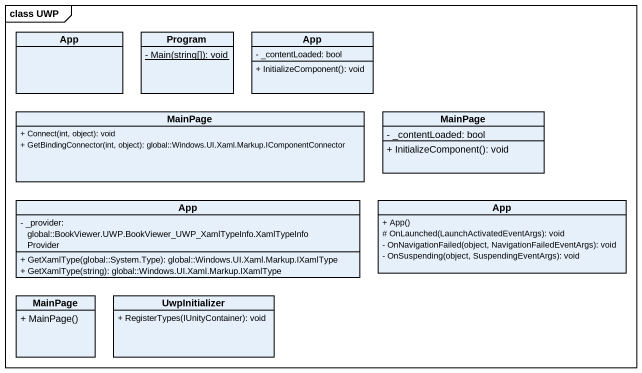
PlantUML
@startuml
mainframe class UWP
hide circle
hide empty members
skinparam classAttributeIconSize 0
class App
class Program {
  {static} - Main(string[]): void
}
class "App" as App_2 {
  - _contentLoaded: bool
  + InitializeComponent(): void
}
class MainPage {
  + Connect(int, object): void
  + GetBindingConnector(int, object): global::Windows.UI.Xaml.Markup.IComponentConnector
}
class "MainPage" as MainPage_2 {
  - _contentLoaded: bool
  + InitializeComponent(): void
}
class "App" as App_3 {
  - _provider: global::BookViewer.UWP.BookViewer_UWP_XamlTypeInfo.XamlTypeInfoProvider
  + GetXamlType(global::System.Type): global::Windows.UI.Xaml.Markup.IXamlType
  + GetXamlType(string): global::Windows.UI.Xaml.Markup.IXamlType
}
class "App" as App_4 {
  + App()
  # OnLaunched(LaunchActivatedEventArgs): void
  - OnNavigationFailed(object, NavigationFailedEventArgs): void
  - OnSuspending(object, SuspendingEventArgs): void
}
class "MainPage" as MainPage_3 {
  + MainPage()
}
class UwpInitializer {
  + RegisterTypes(IUnityContainer): void
}
@enduml
